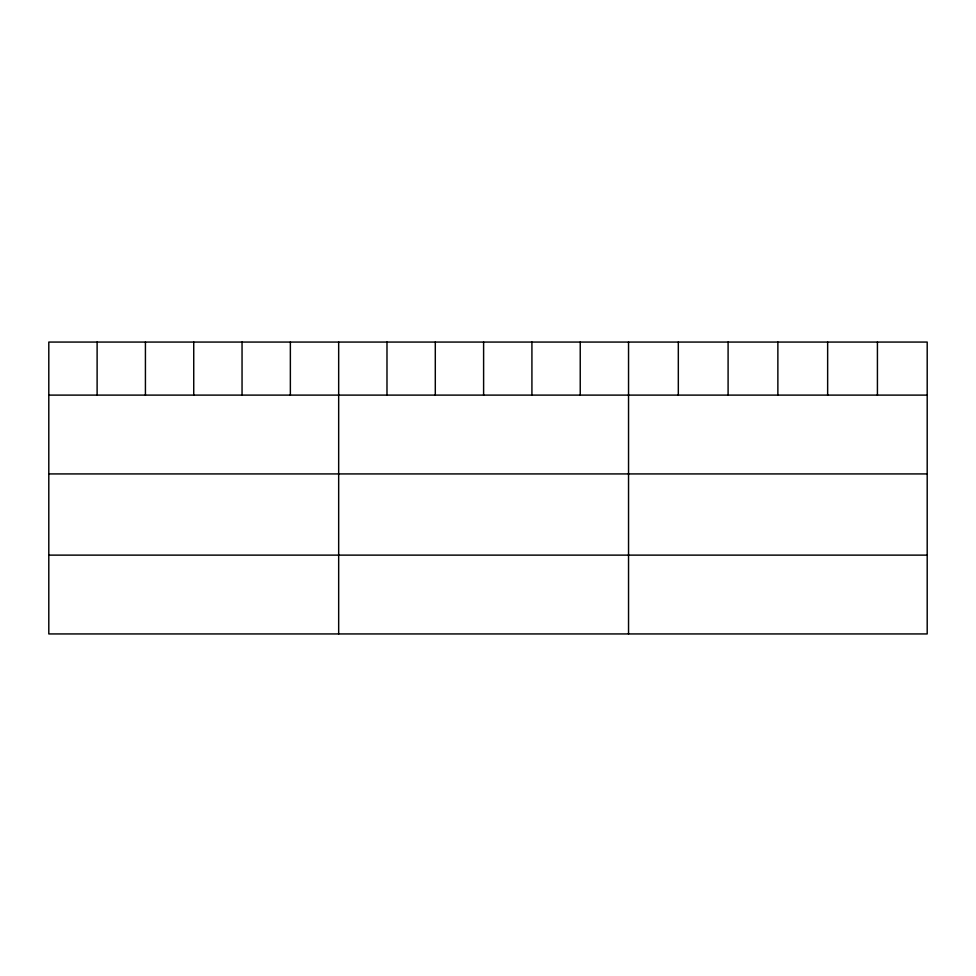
<?xml version="1.0" encoding="UTF-8"?>
<svg xmlns="http://www.w3.org/2000/svg" width="976" height="976" viewBox="0 0 976 976"><rect width="100%" height="100%" fill="white"/><g stroke="black" fill="none" stroke-linecap="round" stroke-linejoin="round"><path stroke-width="1.46" d="M927.2 395.109L927.2 633.936L48.8 633.936L48.8 342.064L927.2 342.064L927.2 395.109L48.8 395.109M48.8 473.921L927.2 473.921M48.8 555.124L927.2 555.124M877.424 342.064L877.424 395.109M827.648 342.064L827.648 395.109M777.872 342.064L777.872 395.109M728.096 342.064L728.096 395.109M678.32 342.064L678.32 395.109M628.544 342.064L628.544 633.936M580.232 342.064L580.232 395.109M531.92 342.064L531.92 395.109M483.608 342.064L483.608 395.109M435.296 342.064L435.296 395.109M386.984 342.064L386.984 395.109M338.672 342.064L338.672 633.936M290.36 342.064L290.36 395.109M242.048 342.064L242.048 395.109M193.736 342.064L193.736 395.109M145.424 342.064L145.424 395.109M97.112 342.064L97.112 395.109"/></g></svg>
